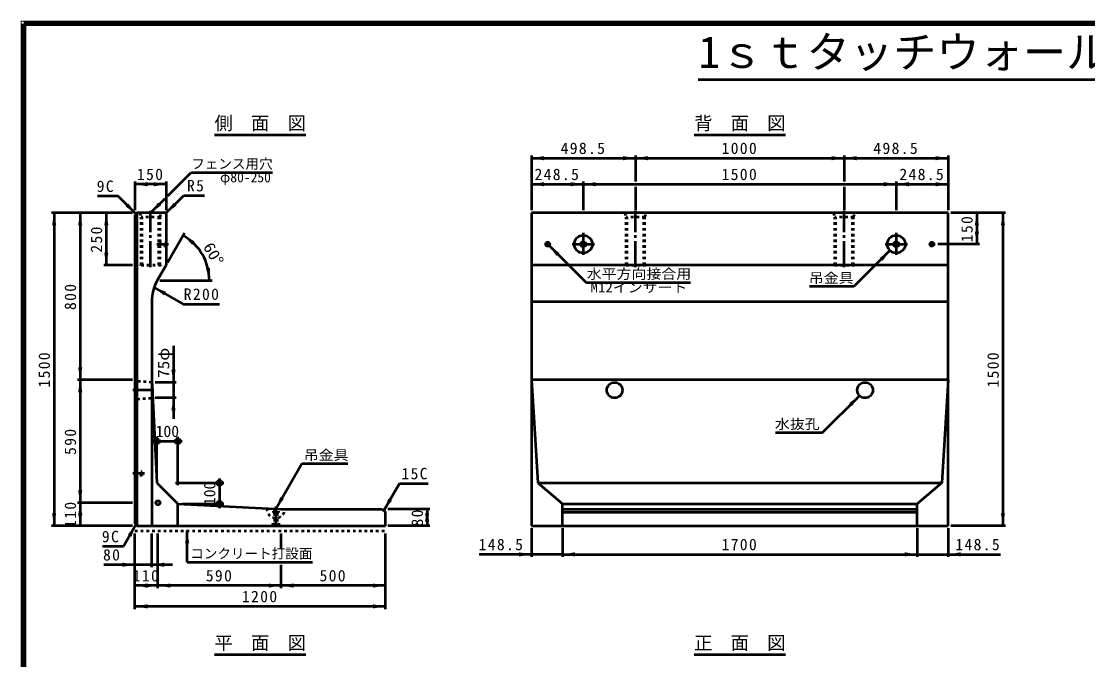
# Model space of a CAD drawing. Units: millimetres, scale not verified, with parts at other scales. Extents: x 100 to 4105, y 100 to 2870.
# Drawn here: x 100 to 2144, y 1645 to 2870 of the extents above; entities that cross this region are included whole.
import ezdxf
from ezdxf.enums import TextEntityAlignment as Align

# ---------------------------------------------------------------- set-up
doc = ezdxf.new("R2010")
doc.units = ezdxf.units.MM
doc.header["$LTSCALE"] = 5
doc.linetypes.add('USER2', pattern=[13.4, 10, -1.2, 1, -1.2])
doc.linetypes.add('USER3', pattern=[2.2, 1, -1.2])
doc.layers.add('V-nasSTD', color=7, linetype='Continuous', lineweight=50)
doc.styles.add('ＭＳ ゴシック', font='')
doc.styles.get('ＭＳ ゴシック').set_extended_font_data('MS Gothic')

msp = doc.modelspace()

# ---------------------------------------------------------------- hatches: boundary and pattern name
at = {"layer": 'V-nasSTD'}
for points in [[(1101.872, 2607.468), (1101.872, 2603.468), (1077.872, 2607.468), (1101.872, 2611.468)], [(1253.272, 2607.468), (1253.272, 2611.468), (1277.272, 2607.468), (1253.272, 2603.468)], [(1301.272, 2607.468), (1301.272, 2603.468), (1277.272, 2607.468), (1301.272, 2611.468)], [(1653.272, 2607.468), (1653.272, 2611.468), (1677.272, 2607.468), (1653.272, 2603.468)], [(1701.272, 2607.468), (1701.272, 2603.468), (1677.272, 2607.468), (1701.272, 2611.468)], [(1852.672, 2607.468), (1852.672, 2611.468), (1876.672, 2607.468), (1852.672, 2603.468)], [(341.872, 2557.468), (341.872, 2553.468), (317.872, 2557.468), (341.872, 2561.468)], [(353.872, 2557.468), (353.872, 2561.468), (377.872, 2557.468), (353.872, 2553.468)], [(1101.872, 2557.468), (1101.872, 2553.468), (1077.872, 2557.468), (1101.872, 2561.468)], [(1153.272, 2557.468), (1153.272, 2561.468), (1177.272, 2557.468), (1153.272, 2553.468)], [(1201.272, 2557.468), (1201.272, 2553.468), (1177.272, 2557.468), (1201.272, 2561.468)], [(1753.272, 2557.468), (1753.272, 2561.468), (1777.272, 2557.468), (1753.272, 2553.468)], [(1801.272, 2557.468), (1801.272, 2553.468), (1777.272, 2557.468), (1801.272, 2561.468)], [(1852.672, 2557.468), (1852.672, 2561.468), (1876.672, 2557.468), (1852.672, 2553.468)], [(302.701, 2517.639), (305.53, 2520.467), (319.672, 2500.668), (299.873, 2514.81)], [(364.842, 2519.439), (367.671, 2516.61), (347.872, 2502.468), (362.014, 2522.267)], [(394.256, 2518.853), (397.085, 2516.025), (377.286, 2501.882), (391.428, 2521.681)], [(162.872, 2478.468), (158.872, 2478.468), (162.872, 2502.468), (166.872, 2478.468)], [(212.872, 2478.468), (208.872, 2478.468), (212.872, 2502.468), (216.872, 2478.468)], [(262.872, 2478.468), (258.872, 2478.468), (262.872, 2502.468), (266.872, 2478.468)], [(1931.672, 2478.468), (1927.672, 2478.468), (1931.672, 2502.468), (1935.672, 2478.468)], [(1981.672, 2478.468), (1977.672, 2478.468), (1981.672, 2502.468), (1985.672, 2478.468)], [(429.875, 2444.851), (427.494, 2441.637), (410.59, 2459.137), (432.256, 2448.066)], [(1931.672, 2466.468), (1935.672, 2466.468), (1931.672, 2442.468), (1927.672, 2466.468)], [(1128.729, 2422.811), (1131.558, 2425.639), (1111.759, 2439.781), (1125.901, 2419.982)], [(262.872, 2426.468), (266.872, 2426.468), (262.872, 2402.468), (258.872, 2426.468)], [(1748.139, 2413.335), (1745.31, 2416.164), (1765.109, 2430.306), (1750.967, 2410.507)], [(457.86, 2396.379), (453.886, 2395.924), (460.59, 2372.535), (461.834, 2396.834)], [(375.394, 2347.657), (373.394, 2344.193), (354.61, 2359.657), (377.394, 2351.121)], [(212.872, 2206.468), (216.872, 2206.468), (212.872, 2182.468), (208.872, 2206.468)], [(391.651, 2201.468), (387.651, 2201.468), (391.651, 2177.468), (395.651, 2201.468)], [(212.872, 2158.468), (208.872, 2158.468), (212.872, 2182.468), (216.872, 2158.468)], [(391.651, 2123.468), (395.651, 2123.468), (391.651, 2147.468), (387.651, 2123.468)], [(1689.695, 2134.891), (1686.866, 2137.72), (1706.665, 2151.862), (1692.523, 2132.063)], [(212.872, 1970.468), (216.872, 1970.468), (212.872, 1946.468), (208.872, 1970.468)], [(212.872, 1922.468), (208.872, 1922.468), (212.872, 1946.468), (216.872, 1922.468)], [(599.872, 1955.761), (603.336, 1953.761), (587.872, 1934.977), (596.408, 1957.761)], [(806.872, 1952.253), (810.336, 1950.253), (794.872, 1931.468), (803.408, 1954.253)], [(162.872, 1926.468), (166.872, 1926.468), (162.872, 1902.468), (158.872, 1926.468)], [(212.872, 1926.468), (216.872, 1926.468), (212.872, 1902.468), (208.872, 1926.468)], [(877.872, 1910.468), (873.872, 1910.468), (877.872, 1934.468), (881.872, 1910.468)], [(877.872, 1926.468), (881.872, 1926.468), (877.872, 1902.468), (873.872, 1926.468)], [(1981.672, 1926.468), (1985.672, 1926.468), (1981.672, 1902.468), (1977.672, 1926.468)], [(307.672, 1883.484), (304.208, 1885.484), (319.672, 1904.268), (311.136, 1881.484)], [(417.872, 1868.668), (413.872, 1868.668), (417.872, 1892.668), (421.872, 1868.668)], [(1053.872, 1847.468), (1053.872, 1851.468), (1077.872, 1847.468), (1053.872, 1843.468)], [(1161.272, 1847.468), (1161.272, 1843.468), (1137.272, 1847.468), (1161.272, 1851.468)], [(1793.272, 1847.468), (1793.272, 1851.468), (1817.272, 1847.468), (1793.272, 1843.468)], [(1900.672, 1847.468), (1900.672, 1843.468), (1876.672, 1847.468), (1900.672, 1851.468)], [(293.872, 1827.668), (293.872, 1831.668), (317.872, 1827.668), (293.872, 1823.668)], [(373.872, 1827.668), (373.872, 1823.668), (349.872, 1827.668), (373.872, 1831.668)], [(341.872, 1787.668), (341.872, 1783.668), (317.872, 1787.668), (341.872, 1791.668)], [(337.872, 1787.668), (337.872, 1791.668), (361.872, 1787.668), (337.872, 1783.668)], [(385.872, 1787.668), (385.872, 1783.668), (361.872, 1787.668), (385.872, 1791.668)], [(573.872, 1787.668), (573.872, 1791.668), (597.872, 1787.668), (573.872, 1783.668)], [(621.872, 1787.668), (621.872, 1783.668), (597.872, 1787.668), (621.872, 1791.668)], [(773.872, 1787.668), (773.872, 1791.668), (797.872, 1787.668), (773.872, 1783.668)], [(341.872, 1747.668), (341.872, 1743.668), (317.872, 1747.668), (341.872, 1751.668)], [(773.872, 1747.668), (773.872, 1751.668), (797.872, 1747.668), (773.872, 1743.668)]]:
    msp.add_hatch(color=256, dxfattribs=at).paths.add_polyline_path(points)

# ---------------------------------------------------------------- linework, layer by layer
at = {"layer": 'V-nasSTD', "lineweight": 100}
for p, q in [((105, 2865), (105, 105)), ((4100, 2865), (105, 2865))]:
    msp.add_line(p, q, dxfattribs=at)
at = {"layer": 'V-nasSTD'}
for p, q in [((1397.476, 2758.465), (2807.524, 2758.465)), ((470.372, 2652.468), (645.372, 2652.468)), ((1389.772, 2652.468), (1564.772, 2652.468)), ((1077.872, 2612.468), (1077.872, 2507.468)), ((1077.872, 2607.468), (1277.272, 2607.468)), ((1277.272, 2612.468), (1277.272, 2562.468)), ((1277.272, 2607.468), (1677.272, 2607.468)), ((1677.272, 2612.468), (1677.272, 2562.468)), ((1677.272, 2607.468), (1876.672, 2607.468)), ((1876.672, 2612.468), (1876.672, 2507.468)), ((380.7, 2535.297), (425.653, 2580.25)), ((425.653, 2580.25), (581.653, 2580.25)), ((317.872, 2562.468), (317.872, 2507.468)), ((377.872, 2557.468), (317.872, 2557.468)), ((377.872, 2562.468), (377.872, 2507.468)), ((1077.872, 2557.468), (1177.272, 2557.468)), ((1177.272, 2562.468), (1177.272, 2507.468)), ((1177.272, 2557.468), (1777.272, 2557.468)), ((1777.272, 2562.468), (1777.272, 2507.468)), ((1777.272, 2557.468), (1876.672, 2557.468)), ((377.286, 2501.882), (411.227, 2535.824)), ((411.227, 2535.824), (451.227, 2535.824)), ((1277.272, 2552.468), (1277.272, 2507.468)), ((1677.272, 2552.468), (1677.272, 2507.468)), ((285.731, 2534.609), (245.731, 2534.609)), ((319.672, 2500.668), (285.731, 2534.609)), ((375.043, 2529.64), (347.872, 2502.468)), ((312.872, 2502.468), (157.872, 2502.468)), ((162.872, 2502.468), (162.872, 1902.468)), ((212.872, 2502.468), (212.872, 2182.468)), ((262.872, 2502.468), (262.872, 2402.468)), ((321.472, 2502.468), (317.872, 2498.868)), ((317.872, 2498.868), (317.872, 1906.068)), ((321.472, 2502.468), (321.472, 1902.468)), ((375.872, 2502.468), (321.472, 2502.468)), ((377.872, 2500.468), (377.872, 2402.468)), ((1077.872, 2502.468), (1077.872, 1902.468)), ((1876.672, 2502.468), (1077.872, 2502.468)), ((1876.672, 1902.468), (1876.672, 2502.468)), ((1986.672, 2502.468), (1881.672, 2502.468)), ((1931.672, 2502.468), (1931.672, 2442.468)), ((1981.672, 2502.468), (1981.672, 1902.468)), ((413.09, 2463.468), (380.39, 2406.83)), ((1111.759, 2439.781), (1182.469, 2369.071)), ((1936.672, 2442.468), (1856.672, 2442.468)), ((1765.109, 2430.306), (1696.036, 2361.233)), ((312.872, 2402.468), (257.872, 2402.468)), ((377.872, 2402.468), (360.59, 2372.535)), ((1876.672, 2402.468), (1077.872, 2402.468)), ((365.59, 2372.535), (465.59, 2372.535)), ((354.61, 2359.657), (410.035, 2327.657)), ((1182.469, 2369.071), (1382.469, 2369.071)), ((1696.036, 2361.233), (1611.036, 2361.233)), ((349.872, 2332.535), (349.872, 1902.468)), ((1077.872, 2332.535), (1876.672, 2332.535)), ((410.035, 2327.657), (480.035, 2327.657)), ((391.651, 2247.468), (391.651, 2177.468)), ((312.872, 2182.468), (207.872, 2182.468)), ((212.872, 2182.468), (212.872, 1946.468)), ((349.872, 2182.468), (359.936, 1984.533)), ((396.651, 2177.468), (356.651, 2177.468)), ((391.651, 2177.468), (391.651, 2147.468)), ((1876.672, 2182.468), (1077.872, 2182.468)), ((1077.872, 2182.468), (1089.813, 1984.533)), ((1876.672, 2182.468), (1864.73, 1984.533)), ((396.651, 2147.468), (356.651, 2147.468)), ((391.651, 2147.468), (391.651, 2107.468)), ((1635.954, 2081.151), (1706.665, 2151.862)), ((351.436, 2064.533), (408.436, 2064.533)), ((359.936, 1993.033), (359.936, 2073.033)), ((399.936, 1980.033), (399.936, 2073.033)), ((1545.954, 2081.151), (1635.954, 2081.151)), ((587.872, 1934.977), (637.872, 2021.579)), ((637.872, 2021.579), (725.872, 2021.579)), ((359.936, 1984.533), (399.936, 1944.533)), ((395.436, 1984.533), (488.436, 1984.533)), ((479.936, 1993.033), (479.936, 1936.033)), ((794.872, 1931.468), (824.872, 1983.43)), ((824.872, 1983.43), (879.872, 1983.43)), ((1089.813, 1984.533), (1864.73, 1984.533)), ((1089.813, 1984.533), (1137.272, 1944.533)), ((1864.73, 1984.533), (1817.272, 1944.533)), ((312.872, 1946.468), (207.872, 1946.468)), ((212.872, 1946.468), (212.872, 1902.468)), ((399.936, 1944.533), (597.872, 1934.468)), ((399.936, 1902.468), (399.936, 1944.533)), ((408.436, 1944.533), (488.436, 1944.533)), ((1137.272, 1902.468), (1137.272, 1944.533)), ((1137.272, 1944.533), (1817.272, 1944.533)), ((1817.272, 1902.468), (1817.272, 1944.533)), ((597.872, 1934.468), (791.872, 1934.468)), ((791.872, 1934.468), (797.872, 1928.468)), ((797.872, 1902.468), (797.872, 1928.468)), ((882.872, 1934.468), (802.872, 1934.468)), ((877.872, 1934.468), (877.872, 1902.468)), ((1137.272, 1934.468), (1817.272, 1934.468)), ((1137.272, 1928.468), (1817.272, 1928.468)), ((312.872, 1902.468), (157.872, 1902.468)), ((319.672, 1904.268), (295.672, 1862.699)), ((317.872, 1906.068), (321.472, 1902.468)), ((321.472, 1902.468), (797.872, 1902.468)), ((882.872, 1902.468), (802.872, 1902.468)), ((1077.872, 1902.468), (1876.672, 1902.468)), ((1986.672, 1902.468), (1881.672, 1902.468)), ((317.872, 1742.668), (317.872, 1887.668)), ((349.872, 1822.668), (349.872, 1887.668)), ((361.872, 1782.668), (361.872, 1887.668)), ((417.872, 1832.668), (417.872, 1892.668)), ((597.872, 1859.668), (597.872, 1887.668)), ((797.872, 1742.668), (797.872, 1887.668)), ((1077.872, 1897.468), (1077.872, 1842.468)), ((1137.272, 1897.468), (1137.272, 1842.468)), ((1817.272, 1897.468), (1817.272, 1842.468)), ((1876.672, 1897.468), (1876.672, 1842.468)), ((295.672, 1862.699), (255.672, 1862.699)), ((1077.872, 1847.468), (977.872, 1847.468)), ((1137.272, 1847.468), (1077.872, 1847.468)), ((1137.272, 1847.468), (1817.272, 1847.468)), ((1817.272, 1847.468), (1876.672, 1847.468)), ((1876.672, 1847.468), (1976.672, 1847.468)), ((317.872, 1827.668), (257.872, 1827.668)), ((349.872, 1827.668), (317.872, 1827.668)), ((389.872, 1827.668), (349.872, 1827.668)), ((417.872, 1832.668), (657.872, 1832.668)), ((597.872, 1782.668), (597.872, 1827.668)), ((361.872, 1787.668), (317.872, 1787.668)), ((597.872, 1787.668), (361.872, 1787.668)), ((797.872, 1787.668), (597.872, 1787.668)), ((797.872, 1747.668), (317.872, 1747.668)), ((470.372, 1655.468), (645.372, 1655.468)), ((1389.772, 1655.468), (1564.772, 1655.468))]:
    msp.add_line(p, q, dxfattribs=at)
at = {"layer": 'V-nasSTD', "linetype": 'USER3'}
for p, q in [((326.872, 2502.468), (329.872, 2494.468)), ((329.872, 2402.468), (329.872, 2494.468)), ((365.872, 2494.468), (329.872, 2494.468)), ((331.872, 2402.468), (331.872, 2494.468)), ((363.872, 2402.468), (363.872, 2494.468)), ((365.872, 2494.468), (368.872, 2502.468)), ((365.872, 2402.468), (365.872, 2494.468)), ((1256.272, 2502.468), (1259.272, 2494.468)), ((1259.272, 2402.468), (1259.272, 2494.468)), ((1295.272, 2494.468), (1259.272, 2494.468)), ((1261.272, 2402.468), (1261.272, 2494.468)), ((1293.272, 2402.468), (1293.272, 2494.468)), ((1295.272, 2494.468), (1298.272, 2502.468)), ((1295.272, 2402.468), (1295.272, 2494.468)), ((1656.272, 2502.468), (1659.272, 2494.468)), ((1659.272, 2402.468), (1659.272, 2494.468)), ((1695.272, 2494.468), (1659.272, 2494.468)), ((1661.272, 2402.468), (1661.272, 2494.468)), ((1693.272, 2402.468), (1693.272, 2494.468)), ((1695.272, 2494.468), (1698.272, 2502.468)), ((1695.272, 2402.468), (1695.272, 2494.468)), ((363.872, 2438.468), (363.872, 2446.468)), ((363.872, 2446.468), (377.872, 2446.468)), ((377.872, 2438.468), (363.872, 2438.468)), ((367.872, 2402.468), (327.872, 2402.468)), ((327.872, 2401.668), (327.872, 2402.468)), ((367.872, 2401.668), (327.872, 2401.668)), ((367.872, 2401.668), (367.872, 2402.468)), ((1297.272, 2402.468), (1257.272, 2402.468)), ((1257.272, 2401.668), (1257.272, 2402.468)), ((1297.272, 2401.668), (1257.272, 2401.668)), ((1293.272, 2402.468), (1261.272, 2402.468)), ((1297.272, 2401.668), (1297.272, 2402.468)), ((1697.272, 2402.468), (1657.272, 2402.468)), ((1657.272, 2401.668), (1657.272, 2402.468)), ((1697.272, 2401.668), (1657.272, 2401.668)), ((1693.272, 2402.468), (1661.272, 2402.468)), ((1693.272, 2402.468), (1661.272, 2402.468)), ((1697.272, 2401.668), (1697.272, 2402.468)), ((321.872, 2179.468), (317.872, 2183.068)), ((350.126, 2177.468), (321.872, 2179.468)), ((321.872, 2145.468), (321.872, 2179.468)), ((321.872, 2145.468), (351.651, 2147.468)), ((321.872, 2145.468), (317.872, 2141.868)), ((317.872, 2006.468), (331.872, 2006.468)), ((331.872, 1998.468), (331.872, 2006.468)), ((331.872, 1998.468), (317.872, 1998.468)), ((582.872, 1930.468), (592.872, 1930.468)), ((582.872, 1930.468), (582.872, 1927.668)), ((582.872, 1927.668), (585.072, 1926.468)), ((582.872, 1927.668), (592.872, 1927.668)), ((585.072, 1926.468), (585.072, 1906.468)), ((585.072, 1926.468), (590.672, 1926.468)), ((590.672, 1926.468), (592.872, 1927.668)), ((590.672, 1926.468), (590.672, 1906.468)), ((592.872, 1930.468), (592.872, 1927.668)), ((580.872, 1904.468), (585.072, 1906.468)), ((580.872, 1904.468), (580.872, 1903.268)), ((580.872, 1904.468), (594.872, 1904.468)), ((580.872, 1903.268), (594.872, 1903.268)), ((585.072, 1906.468), (590.672, 1906.468)), ((590.672, 1906.468), (594.872, 1904.468)), ((594.872, 1904.468), (594.872, 1903.268)), ((317.872, 1892.668), (797.872, 1892.668))]:
    msp.add_line(p, q, dxfattribs=at)
at = {"layer": 'V-nasSTD', "linetype": 'USER2'}
for p, q in [((347.872, 2398.468), (347.872, 2506.468)), ((1277.272, 2398.468), (1277.272, 2506.468)), ((1677.272, 2398.468), (1677.272, 2506.468)), ((1177.272, 2464.268), (1177.272, 2421.868)), ((1777.272, 2464.268), (1777.272, 2421.868)), ((359.872, 2442.468), (381.872, 2442.468)), ((1103.072, 2442.468), (1115.072, 2442.468)), ((1109.072, 2436.468), (1109.072, 2448.468)), ((1156.072, 2442.468), (1198.472, 2442.468)), ((1756.072, 2442.468), (1798.472, 2442.468)), ((1839.472, 2442.468), (1851.472, 2442.468)), ((1845.472, 2436.468), (1845.472, 2448.468)), ((353.872, 2162.468), (313.872, 2162.468)), ((335.872, 2002.468), (313.872, 2002.468)), ((587.872, 1939.468), (587.872, 1909.468))]:
    msp.add_line(p, q, dxfattribs=at)
at = {"layer": 'V-nasSTD', "lineweight": 13}
msp.add_lwpolyline([(100, 100), (100, 2870), (4105, 2870), (4105, 100)], close=True, dxfattribs=at)
at = {"layer": 'V-nasSTD'}
for centre, radius in [((1177.272, 2442.468), 17.2), ((1777.272, 2442.468), 17.2), ((1109.072, 2442.468), 3.8), ((1109.072, 2442.468), 2.4), ((1109.072, 2442.468), 2), ((1177.272, 2442.468), 5), ((1777.272, 2442.468), 5), ((1845.472, 2442.468), 3.8), ((1845.472, 2442.468), 2.4), ((1845.472, 2442.468), 2), ((1237.272, 2162.468), 15), ((1717.272, 2162.468), 15), ((359.936, 2064.533), 5), ((399.936, 2064.533), 5), ((479.936, 1984.533), 5), ((361.872, 1946.468), 4), ((479.936, 1944.533), 5)]:
    msp.add_circle(centre, radius, dxfattribs=at)
for centre, radius, start, end in [((375.872, 2500.468), 2, 0, 90), ((360.59, 2372.535), 100, 0, 60), ((429.872, 2332.535), 80, 150, 180)]:
    msp.add_arc(centre, radius, start, end, dxfattribs=at)
at = {"layer": 'V-nasSTD', "linetype": 'USER3'}
msp.add_arc((587.872, 1934.468), 17.2, 175.3973, 0, dxfattribs=at)

# ---------------------------------------------------------------- texts
at = {"layer": 'V-nasSTD', "style": 'ＭＳ ゴシック'}
for s, height, p in [('1ｓｔタッチウォール(Ｆ型)  Ｈ=1500', 60.81, (2102.5, 2841.409)), ('側\u3000面\u3000図', 25.66, (557.872, 2687.468)), ('背\u3000面\u3000図', 25.66, (1477.272, 2687.468)), ('フェンス用穴', 19.06, (503.653, 2606.25)), ('φ80-250', 19.06, (529.653, 2580.25)), ('100', 21.99, (379.936, 2094.533)), ('コンクリート打設面', 19.06, (540.9, 1858.668)), ('平\u3000面\u3000図', 25.66, (557.872, 1690.468)), ('正\u3000面\u3000図', 25.66, (1477.272, 1690.468))]:
    msp.add_text(s, height=height, dxfattribs=at).set_placement(p, align=Align.TOP_CENTER)
at = {"layer": 'V-nasSTD', "style": 'ＭＳ ゴシック', "width": 1.1}
for s, rotation, p in [('60°', 300, (477.923, 2429.308)), ('75φ', 90, (361.651, 2214.968))]:
    msp.add_text(s, height=21.99, rotation=rotation, dxfattribs=at).set_placement(p, align=Align.TOP_CENTER)
for s, p in [('水平方向接合用', (1283.969, 2395.071)), ('吊金具', (1652.536, 2387.233)), ('M12インサート', (1283.969, 2369.071)), ('水抜孔', (1587.454, 2107.151)), ('吊金具', (684.372, 2047.579))]:
    msp.add_text(s, height=19.06, dxfattribs=at).set_placement(p, align=Align.TOP_CENTER)
at = {"layer": 'V-nasSTD', "style": 'ＭＳ ゴシック'}
msp.add_text('100', height=21.99, rotation=90, dxfattribs=at).set_placement((449.936, 1964.533), align=Align.TOP_CENTER)
at = {"layer": 'V-nasSTD', "char_height": 21.99, "attachment_point": 2, "style": 'ＭＳ ゴシック'}
for s, insert in [('\\T1.17;498.5', (1177.572, 2637.468)), ('\\T1.17;1000', (1477.272, 2637.468)), ('\\T1.17;498.5', (1776.972, 2637.468)), ('\\T1.17;150', (347.872, 2587.468)), ('\\T1.17;248.5', (1127.572, 2587.468)), ('\\T1.17;1500', (1477.272, 2587.468)), ('\\T1.17;248.5', (1826.972, 2587.468)), ('\\T1.17;9C', (261.981, 2564.609)), ('\\T1.17;R5', (434.977, 2565.824)), ('\\T1.17;R200', (446.285, 2357.657)), ('\\T1.17;15C', (854.872, 2013.43)), ('\\T1.17;9C', (271.922, 1892.699)), ('\\T1.17;148.5', (1020.372, 1877.468)), ('\\T1.17;1700', (1477.272, 1877.468)), ('\\T1.17;148.5', (1934.172, 1877.468)), ('\\T1.17;80', (274.122, 1857.668)), ('\\T1.17;110', (339.872, 1817.668)), ('\\T1.17;590', (479.872, 1817.668)), ('\\T1.17;500', (697.872, 1817.668)), ('\\T1.17;1200', (557.872, 1777.668))]:
    msp.add_mtext(s, dxfattribs=dict(at, insert=insert))
at = {"layer": 'V-nasSTD', "char_height": 21.99, "attachment_point": 2, "rotation": 90, "style": 'ＭＳ ゴシック'}
for s, insert in [('\\T1.17;150', (1901.672, 2472.468)), ('\\T1.17;250', (232.872, 2452.468)), ('\\T1.17;800', (182.872, 2342.468)), ('\\T1.17;1500', (132.872, 2202.468)), ('\\T1.17;1500', (1951.672, 2202.468)), ('\\T1.17;590', (182.872, 2064.468)), ('\\T1.17;110', (182.872, 1924.468)), ('\\T1.17;80', (847.872, 1918.468))]:
    msp.add_mtext(s, dxfattribs=dict(at, insert=insert))

doc.saveas('drawing.dxf')
